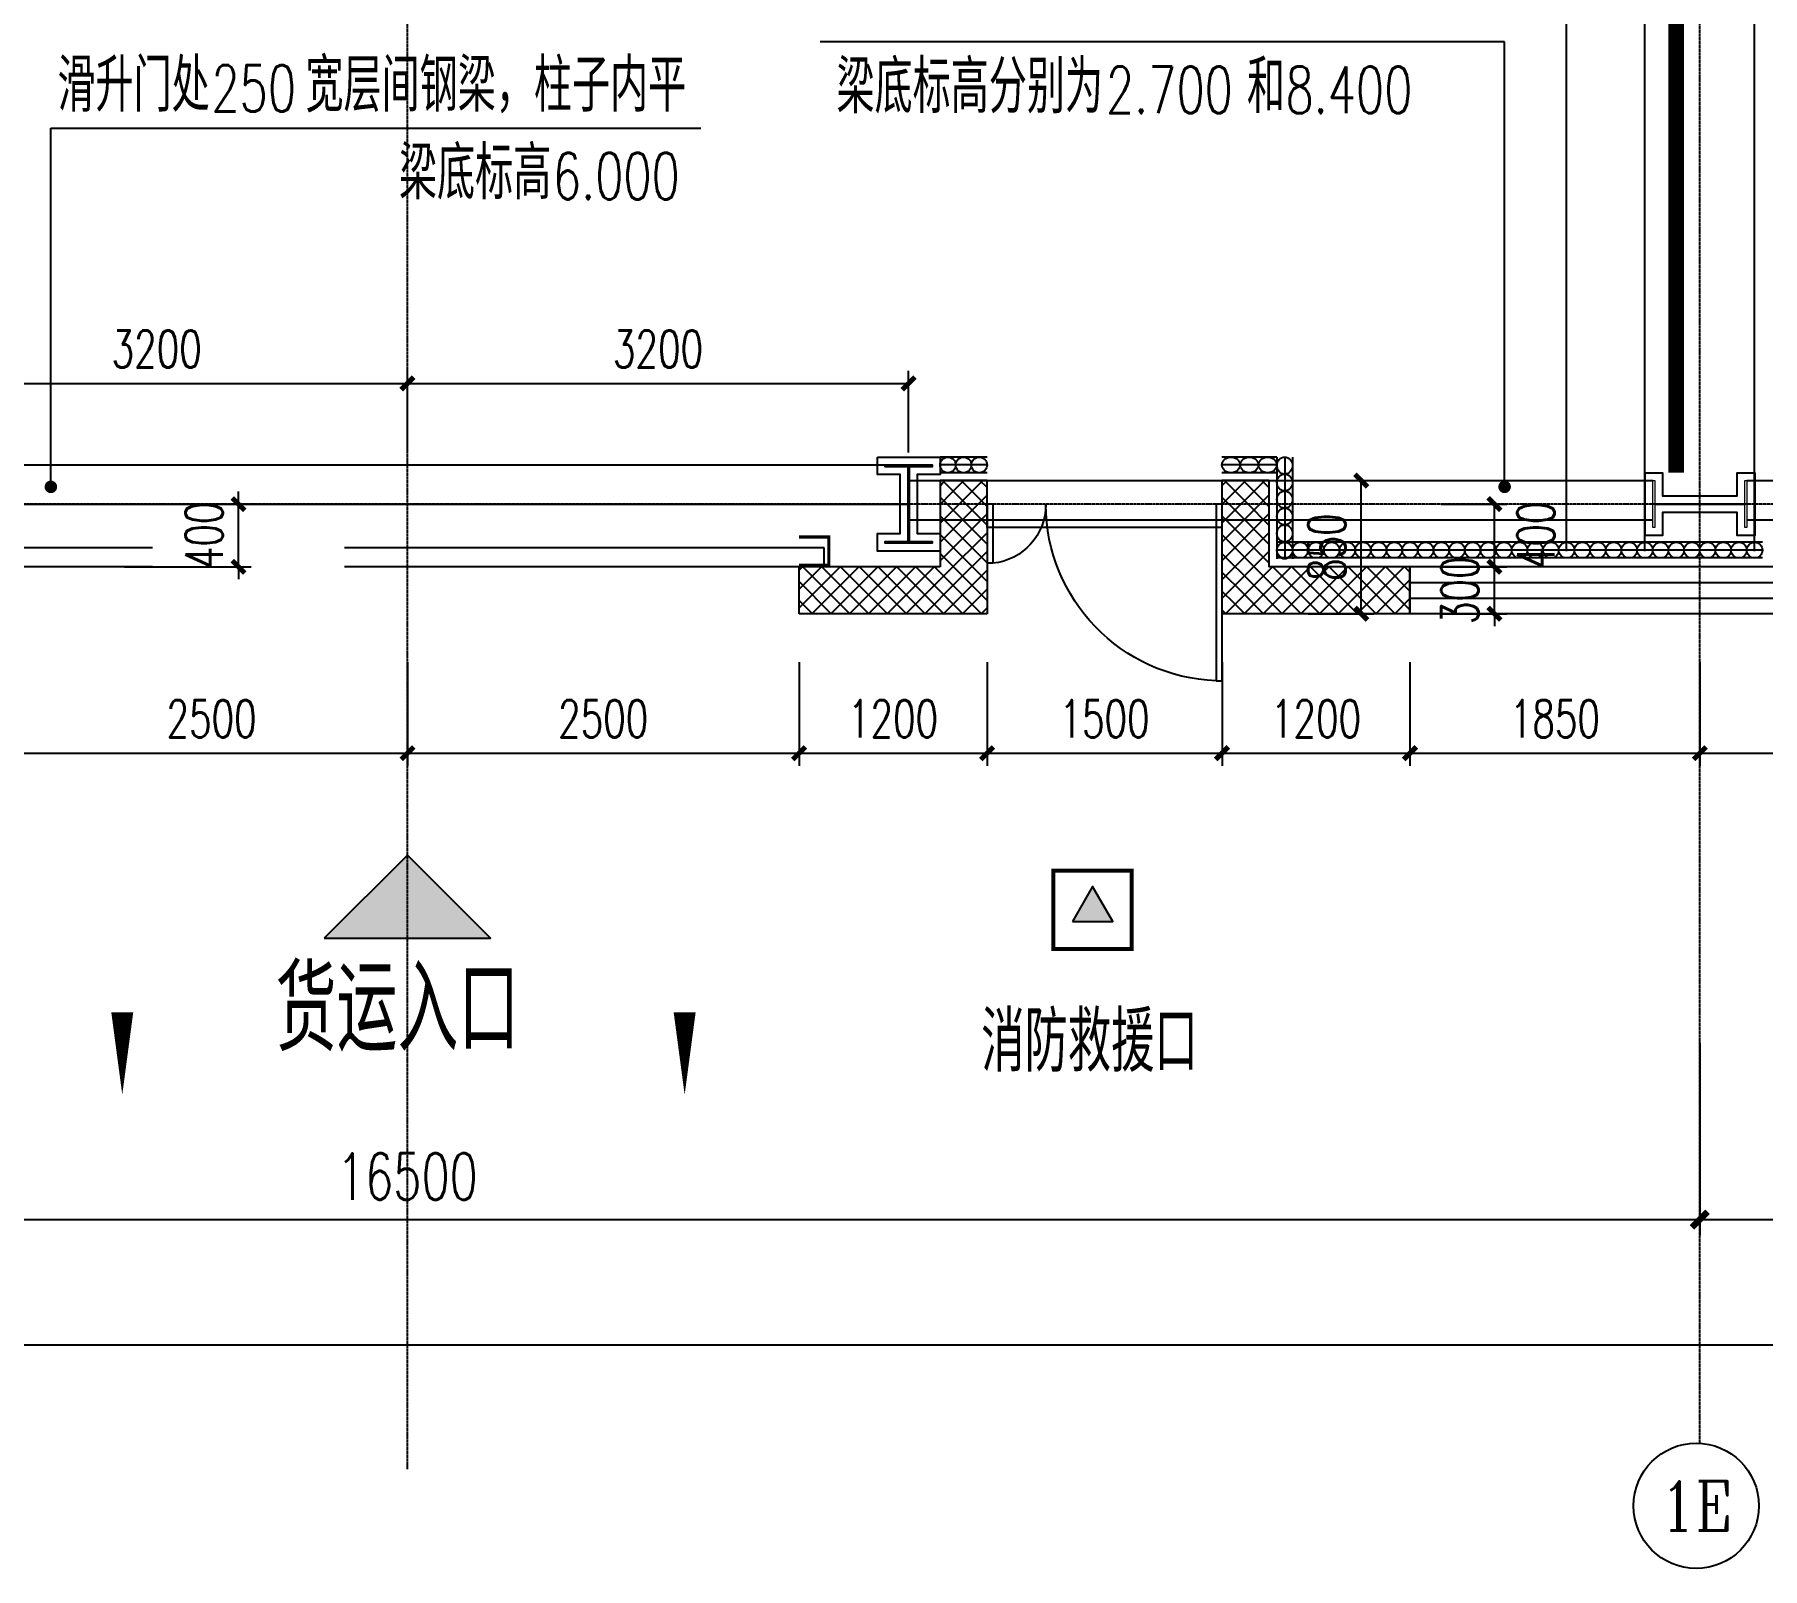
# Model space of a CAD drawing. Extents: x -954573 to 446329, y 489853 to 1226784.
# Drawn here: x -204584 to -193554, y 735026 to 744817 of the extents above; entities that cross this region are included whole.
import ezdxf
from ezdxf.enums import TextEntityAlignment as Align

# ---------------------------------------------------------------- set-up
doc = ezdxf.new("R2010")
doc.units = 0
doc.header["$LTSCALE"] = 10
doc.header["$MEASUREMENT"] = 0
for name, pattern in [('10平面$0$10平面$0$DASH', [0.35, 0.25, -0.1]), ('10平面$0$CENTER', [2, 1.25, -0.25, 0.25, -0.25]), ('10平面$0$DOTE', [2.42, 2, -0.2, 0.02, -0.2]), ('10平面$1$DASH', [0.35, 0.25, -0.1])]:
    doc.linetypes.add(name, pattern=pattern)
doc.layers.get('Defpoints').update_dxf_attribs({"color": 210})
for name, color, linetype in [('10平面$0$10平面$0$WINDOW', 8, 'Continuous'), ('10平面$0$A-AXIS-D', 8, 'Continuous'), ('10平面$0$A-AXIS-DOTE', 8, '10平面$0$DOTE'), ('10平面$0$A-AXIS-DP', 8, 'Continuous'), ('10平面$0$A-AXIS-SYMB', 8, 'Continuous'), ('10平面$0$A-HATCH-2', 8, 'Continuous'), ('10平面$0$A-HRAIL', 8, 'Continuous'), ('10平面$0$A-SFCE', 8, 'Continuous'), ('10平面$0$A-TEXT', 8, 'Continuous'), ('10平面$0$A-WINDOW', 8, 'Continuous'), ('10平面$0$AS-WALL', 8, 'Continuous'), ('10平面$0$DIM_SYMB', 8, 'Continuous'), ('10平面$0$FH-line', 8, 'Continuous'), ('10平面$0$FH-tri', 8, 'Continuous'), ('10平面$0$PUB_HATCH', 8, 'Continuous'), ('10平面$0$PUB_TEXT', 8, 'Continuous'), ('10平面$0$RP-N2-01$0$$0$A-WIND-J', 8, 'Continuous'), ('10平面$0$RP-N2-01$0$A-WIND-J', 8, 'Continuous'), ('10平面$0$建-窗', 8, 'Continuous'), ('10平面$0$建-门窗编号', 8, 'Continuous'), ('A-LIN-V', 9, 'Continuous')]:
    doc.layers.add(name, color=color, linetype=linetype)
doc.layers.add('10平面$0$S-col', color=2, linetype='Continuous', lineweight=0)
doc.layers.add('10平面$0$柱间支撑', color=6, linetype='10平面$0$CENTER', lineweight=0)
doc.styles.add('10平面$0$_TCH_AXIS', font='COMPLEX', dxfattribs={"bigfont": 'GBCBIG'})
doc.styles.add('10平面$0$_TCH_DIM', font='SIMPLEX', dxfattribs={"bigfont": 'GBCBIG'})
doc.styles.add('10平面$0$_TCH_DIM_T3', font='SIMPLEX', dxfattribs={"width": 0.705882, "bigfont": 'GBCBIG'})
doc.styles.add('10平面$0$A-STANDARD', font='SIMPLEX', dxfattribs={"bigfont": 'GBCBIG'})
doc.styles.add('10平面$0$A-WIN-LABEL', font='SIMPLEX', dxfattribs={"bigfont": 'GBCBIG'})
doc.dimstyles.new('10平面$0$_TCH_ARCH&&100', dxfattribs={"dimtxt": 297.5, "dimasz": 100, "dimexe": 100, "dimexo": 100, "dimgap": 126.25, "dimtad": 1, "dimdec": 0, "dimzin": 0, "dimdsep": 46, "dimtxsty": '10平面$0$_TCH_DIM_T3', "dimblk": '10平面$0$_ArchTick', "dimcen": 0.09, "dimclrt": 7, "dimazin": 2, "dimtfac": 1, "dimtdec": 0, "dimtix": 1, "dimtmove": 2, "dimatfit": 3, "dimfxl": 0, "dimtolj": 1, "dimtzin": 0, "dimarcsym": 0})
doc.dimstyles.new('10平面$0$_TCH_ARCH&&80', dxfattribs={"dimtxt": 238, "dimasz": 80, "dimexe": 80, "dimexo": 80, "dimgap": 101, "dimtad": 1, "dimdec": 0, "dimzin": 0, "dimdsep": 46, "dimtxsty": '10平面$0$_TCH_DIM_T3', "dimblk": '10平面$0$_ArchTick', "dimcen": 0.09, "dimclrt": 7, "dimazin": 2, "dimtfac": 1, "dimtdec": 0, "dimtix": 1, "dimtmove": 2, "dimatfit": 3, "dimfxl": 0, "dimtolj": 1, "dimtzin": 0, "dimarcsym": 0})
pattern_1 = [(45, (60, 0), (-60.0001, 60.0001), []), (135, (60, 0), (-60.0001, -60.0001), [])]

# ---------------------------------------------------------------- blocks, each defined once
blk = doc.blocks.new('10平面$0$_ArchTick')
at = {"color": 0, "linetype": 'ByBlock', "const_width": 0.4}
blk.add_lwpolyline([(-0.5, -0.5), (0.5, 0.5)], dxfattribs=at)
blk = doc.blocks.new('*D3053')
at = {"layer": '10平面$0$A-AXIS-D', "color": 0, "lineweight": -2}
for p, q in [((10282, -66440), (10282, -67667)), ((26782, -66440), (26782, -67667)), ((10282, -67567), (26782, -67567))]:
    blk.add_line(p, q, dxfattribs=at)
at = {"layer": 'Defpoints', "color": 0}
for p in [(10282, -66340), (26782, -66340), (26782, -67567)]:
    blk.add_point(p, dxfattribs=at)
at = {"layer": '10平面$0$A-AXIS-D', "color": 0, "lineweight": -2, "xscale": 100, "yscale": 100, "zscale": 100, "rotation": 180}
blk.add_blockref('10平面$0$_ArchTick', (10282, -67567), dxfattribs=at)
at = {"layer": '10平面$0$A-AXIS-D', "color": 0, "lineweight": -2, "xscale": 100, "yscale": 100, "zscale": 100}
blk.add_blockref('10平面$0$_ArchTick', (26782, -67567), dxfattribs=at)
at = {"layer": '10平面$0$A-AXIS-D', "color": 7, "insert": (18532, -67292), "char_height": 297.5, "attachment_point": 5, "style": '10平面$0$_TCH_DIM_T3'}
blk.add_mtext('\\A1;16500', dxfattribs=at)
blk = doc.blocks.new('*D3054')
at = {"layer": '10平面$0$A-AXIS-D', "color": 0, "lineweight": -2}
for p, q in [((26782, -66440), (26782, -67667)), ((43282, -66440), (43282, -67667)), ((26782, -67567), (43282, -67567))]:
    blk.add_line(p, q, dxfattribs=at)
at = {"layer": 'Defpoints', "color": 0}
for p in [(26782, -66340), (43282, -66340), (43282, -67567)]:
    blk.add_point(p, dxfattribs=at)
at = {"layer": '10平面$0$A-AXIS-D', "color": 0, "lineweight": -2, "xscale": 100, "yscale": 100, "zscale": 100, "rotation": 180}
blk.add_blockref('10平面$0$_ArchTick', (26782, -67567), dxfattribs=at)
at = {"layer": '10平面$0$A-AXIS-D', "color": 0, "lineweight": -2, "xscale": 100, "yscale": 100, "zscale": 100}
blk.add_blockref('10平面$0$_ArchTick', (43282, -67567), dxfattribs=at)
at = {"layer": '10平面$0$A-AXIS-D', "color": 7, "insert": (35032, -67292), "char_height": 297.5, "attachment_point": 5, "style": '10平面$0$_TCH_DIM_T3'}
blk.add_mtext('\\A1;16500', dxfattribs=at)
blk = doc.blocks.new('*D3061')
at = {"layer": '10平面$0$A-AXIS-D', "color": 0, "lineweight": -2}
for p, q in [((-33818, -66540), (-33818, -68467)), ((92682, -66540), (92682, -68467)), ((-33818, -68367), (92682, -68367))]:
    blk.add_line(p, q, dxfattribs=at)
at = {"layer": 'Defpoints', "color": 0}
for p in [(-33818, -66440), (92682, -66440), (92682, -68367)]:
    blk.add_point(p, dxfattribs=at)
at = {"layer": '10平面$0$A-AXIS-D', "color": 0, "lineweight": -2, "xscale": 100, "yscale": 100, "zscale": 100, "rotation": 180}
blk.add_blockref('10平面$0$_ArchTick', (-33818, -68367), dxfattribs=at)
at = {"layer": '10平面$0$A-AXIS-D', "color": 0, "lineweight": -2, "xscale": 100, "yscale": 100, "zscale": 100}
blk.add_blockref('10平面$0$_ArchTick', (92682, -68367), dxfattribs=at)
at = {"layer": '10平面$0$A-AXIS-D', "color": 7, "insert": (29432, -68092), "char_height": 297.5, "attachment_point": 5, "style": '10平面$0$_TCH_DIM_T3'}
blk.add_mtext('\\A1;126500', dxfattribs=at)
blk = doc.blocks.new('*D3184')
at = {"layer": '10平面$0$A-AXIS-DP', "color": 0, "lineweight": -2}
for p, q in [((18532, -62670), (18532, -62150)), ((21732, -62670), (21732, -62150)), ((18532, -62230), (21732, -62230))]:
    blk.add_line(p, q, dxfattribs=at)
at = {"layer": 'Defpoints', "color": 0}
for p in [(21732, -62230), (18532, -62750), (21732, -62750)]:
    blk.add_point(p, dxfattribs=at)
at = {"layer": '10平面$0$A-AXIS-DP', "color": 0, "lineweight": -2, "xscale": 80, "yscale": 80, "zscale": 80, "rotation": 180}
blk.add_blockref('10平面$0$_ArchTick', (18532, -62230), dxfattribs=at)
at = {"layer": '10平面$0$A-AXIS-DP', "color": 0, "lineweight": -2, "xscale": 80, "yscale": 80, "zscale": 80}
blk.add_blockref('10平面$0$_ArchTick', (21732, -62230), dxfattribs=at)
at = {"layer": '10平面$0$A-AXIS-DP', "color": 7, "insert": (20132, -62010), "char_height": 238, "attachment_point": 5, "style": '10平面$0$_TCH_DIM_T3'}
blk.add_mtext('\\A1;3200', dxfattribs=at)
blk = doc.blocks.new('*D3185')
at = {"layer": '10平面$0$A-AXIS-DP', "color": 0, "lineweight": -2}
for p, q in [((15332, -62670), (15332, -62150)), ((18532, -62670), (18532, -62150)), ((15332, -62230), (18532, -62230))]:
    blk.add_line(p, q, dxfattribs=at)
at = {"layer": 'Defpoints', "color": 0}
for p in [(18532, -62230), (15332, -62750), (18532, -62750)]:
    blk.add_point(p, dxfattribs=at)
at = {"layer": '10平面$0$A-AXIS-DP', "color": 0, "lineweight": -2, "xscale": 80, "yscale": 80, "zscale": 80, "rotation": 180}
blk.add_blockref('10平面$0$_ArchTick', (15332, -62230), dxfattribs=at)
at = {"layer": '10平面$0$A-AXIS-DP', "color": 0, "lineweight": -2, "xscale": 80, "yscale": 80, "zscale": 80}
blk.add_blockref('10平面$0$_ArchTick', (18532, -62230), dxfattribs=at)
at = {"layer": '10平面$0$A-AXIS-DP', "color": 7, "insert": (16932, -62010), "char_height": 238, "attachment_point": 5, "style": '10平面$0$_TCH_DIM_T3'}
blk.add_mtext('\\A1;3200', dxfattribs=at)
blk = doc.blocks.new('10平面$0$JYC-1')
at = {"layer": '10平面$0$FH-tri'}
h = blk.add_hatch(color=2, dxfattribs=at)
h.dxf.hatch_style = 1
h.paths.add_polyline_path([(-287147, 166042), (-285897, 167292), (-287147, 167292)])
at = {"layer": '10平面$0$FH-tri', "color": 2}
blk.add_lwpolyline([(-287147, 166042), (-285897, 167292), (-285897, 167292), (-287147, 167292)], close=True, dxfattribs=at)
at = {"layer": '10平面$0$A-TEXT', "style": '10平面$0$A-STANDARD'}
blk.add_text('货运入口', height=900.2, rotation=45, dxfattribs=at).set_placement((-286662, 164825))
blk = doc.blocks.new('10平面$0$10平面$0$$DorLib2D$00000126')
at = {"color": 0, "linetype": 'Continuous'}
for p, q in [((-0.532, 0.5), (-0.532, 0.9)), ((0.532, 0.9), (0.532, 0.5))]:
    blk.add_line(p, q, dxfattribs=at)
at = {"color": 0, "linetype": '10平面$0$10平面$0$DASH'}
for p, q in [((-0.532, 0.9), (0.532, 0.9)), ((-0.532, 0.5), (0.532, 0.5))]:
    blk.add_line(p, q, dxfattribs=at)
blk = doc.blocks.new('10平面$0$DOOR2DLIB$SYSLIB$00000123')
at = {"color": 0}
for p, q in [((0.475, -0.0014), (0.475, 0.7521)), ((0.475, 0.7521), (0.5, 0.7521)), ((0.5, -0.0014), (0.5, 0.7521)), ((-0.5, 0), (-0.5, 0.252)), ((-0.475, 0.252), (-0.5, 0.252)), ((-0.475, 0), (-0.475, 0.252)), ((-0.475, 0), (-0.5, 0)), ((0.475, -0.0014), (0.5, -0.0014))]:
    blk.add_line(p, q, dxfattribs=at)
for centre, radius, start, end in [((0.5046, -0.0019), 0.7546, 92.24927, 179.72377), ((-0.5008, 0.0026), 0.2508, 359.78987, 84.09744)]:
    blk.add_arc(centre, radius, start, end, dxfattribs=at)
blk = doc.blocks.new('10平面$0$G$C325EBD4F')
at = {"layer": '10平面$0$PUB_HATCH'}
h = blk.add_hatch(dxfattribs=at)
h.set_pattern_fill('多孔材料', color=256, scale=30, style=0)
h.set_pattern_definition(pattern_1)
h.paths.add_polyline_path([(3700, -50), (3700, 250), (3400, 250)])
h = blk.add_hatch(dxfattribs=at)
h.set_pattern_fill('多孔材料', color=256, scale=30, style=0)
h.set_pattern_definition(pattern_1)
h.paths.add_polyline_path([(3700, -50), (3400, 250), (3400, -300), (3700, -600)])
h = blk.add_hatch(dxfattribs=at)
h.set_pattern_fill('多孔材料', color=256, scale=30, style=0)
h.set_pattern_definition(pattern_1)
h.paths.add_polyline_path([(5500, 250), (5200, 250), (5200, -50)])
h = blk.add_hatch(dxfattribs=at)
h.set_pattern_fill('多孔材料', color=256, scale=30, style=0)
h.set_pattern_definition(pattern_1)
h.paths.add_polyline_path([(5500, 250), (5200, -50), (5200, -600), (5500, -300)])
h = blk.add_hatch(dxfattribs=at)
h.set_pattern_fill('多孔材料', color=256, scale=30, style=0)
h.set_pattern_definition(pattern_1)
h.paths.add_polyline_path([(3700, -600), (3400, -300), (2500, -300), (2500, -600)])
h = blk.add_hatch(dxfattribs=at)
h.set_pattern_fill('多孔材料', color=256, scale=30, style=0)
h.set_pattern_definition(pattern_1)
h.paths.add_polyline_path([(6400, -300), (5500, -300), (5200, -600), (6400, -600)])
at = {"layer": '10平面$0$10平面$0$WINDOW'}
blk.add_line((5200, -50), (3700, -50), dxfattribs=at)
at = {"layer": '10平面$0$AS-WALL'}
for p, q in [((3700, 250), (3400, 250)), ((3400, 250), (3400, -300)), ((3700, -50), (3700, 250)), ((5500, 250), (5200, 250)), ((5200, 250), (5200, -50)), ((5500, 250), (5500, -300)), ((3700, -50), (3700, -600)), ((5200, -50), (5200, -600)), ((3400, -300), (2500, -300)), ((2500, -600), (2500, -300)), ((6400, -300), (5500, -300)), ((6400, -600), (6400, -300)), ((3700, -600), (2500, -600)), ((6400, -600), (5200, -600))]:
    blk.add_line(p, q, dxfattribs=at)
at = {"layer": '10平面$0$10平面$0$WINDOW', "zscale": 300}
for name, p, xscale, yscale, rotation in [('10平面$0$DOOR2DLIB$SYSLIB$00000123', (4450, 100), -1500, 1500, 180.0000000000445), ('10平面$0$10平面$0$$DorLib2D$00000126', (0, -450), 5000, -300, 180.0000000000008)]:
    blk.add_blockref(name, p, dxfattribs=dict(at, xscale=xscale, yscale=yscale, rotation=rotation))
blk = doc.blocks.new('10平面$0$_FZH')
at = {"layer": '10平面$0$A-HATCH-2'}
blk.add_lwpolyline([(-0.437, -0.25), (-0.437, 0.25), (-0.297, 0.25), (-0.297, 0.067), (0.298, 0.067), (0.298, 0.25), (0.438, 0.25), (0.438, -0.25), (0.298, -0.25), (0.298, -0.068), (-0.297, -0.068), (-0.297, -0.25)], close=True, dxfattribs=at)
at = {"layer": '10平面$0$S-col'}
blk.add_lwpolyline([(-0.375, -0.188), (-0.375, 0.187), (-0.36, 0.187), (-0.36, 0.005), (0.36, 0.005), (0.36, 0.187), (0.375, 0.187), (0.375, -0.188), (0.36, -0.188), (0.36, -0.005), (-0.36, -0.005), (-0.36, -0.188)], close=True, dxfattribs=at)
blk = doc.blocks.new('10平面$0$342343243')
at = {"layer": '10平面$0$A-AXIS-DP', "color": 5}
blk.add_lwpolyline([(-155704, 832070), (-155404, 832070), (-155404, 832058), (-155550, 832058), (-155550, 831582), (-155404, 831582), (-155404, 831570), (-155704, 831570), (-155704, 831582), (-155558, 831582), (-155558, 832058), (-155704, 832058), (-155704, 832070)], close=True, dxfattribs=at)
at = {"layer": '10平面$0$A-HATCH-2'}
blk.add_lwpolyline([(-155754, 832120), (-155354, 832120), (-155354, 832008), (-155500, 832008), (-155500, 831632), (-155354, 831632), (-155354, 831520), (-155754, 831520), (-155754, 831632), (-155608, 831632), (-155608, 832008), (-155754, 832008)], close=True, dxfattribs=at)
blk = doc.blocks.new('10平面$0$w4234324')
at = {"xscale": 800.0000000000005, "yscale": 800.0000000000005, "zscale": 800.0000000000005}
blk.add_blockref('10平面$0$_FZH', (-193954, 741820), dxfattribs=at)
blk.add_blockref('10平面$0$_FZH', (-193954, 741820), dxfattribs=at)
at = {"layer": '10平面$0$A-AXIS-DP'}
blk.add_blockref('10平面$0$342343243', (-43450, -90000), dxfattribs=at)
blk = doc.blocks.new('*D3369')
at = {"layer": '10平面$0$A-AXIS-DP', "color": 0, "lineweight": -2}
for p, q in [((-203282, 741820), (-203282, 741900)), ((-204010, 741820), (-203202, 741820)), ((-203282, 741420), (-203282, 741820)), ((-204010, 741420), (-203202, 741420)), ((-203282, 741420), (-203282, 741340))]:
    blk.add_line(p, q, dxfattribs=at)
at = {"layer": 'Defpoints', "color": 0}
for p in [(-204090, 741820), (-203282, 741820), (-204090, 741420)]:
    blk.add_point(p, dxfattribs=at)
at = {"layer": '10平面$0$A-AXIS-DP', "color": 0, "lineweight": -2, "xscale": 80, "yscale": 80, "zscale": 80}
for p, rotation in [((-203282, 741820), 270), ((-203282, 741420), 90)]:
    blk.add_blockref('10平面$0$_ArchTick', p, dxfattribs=dict(at, rotation=rotation))
at = {"layer": '10平面$0$A-AXIS-DP', "color": 7, "insert": (-203502, 741620), "char_height": 238, "attachment_point": 5, "rotation": 90, "style": '10平面$0$_TCH_DIM_T3'}
blk.add_mtext('\\A1;400', dxfattribs=at)
blk = doc.blocks.new('10平面$0$RP-N2-01$0$$0$xfjy')
at = {"layer": '10平面$0$RP-N2-01$0$$0$A-WIND-J'}
h = blk.add_hatch(color=256, dxfattribs=at)
h.dxf.hatch_style = 1
h.paths.add_polyline_path([(1141876, -26214), (1142135, -26214), (1142005, -25989)])
at = {"layer": '10平面$0$RP-N2-01$0$$0$A-WIND-J', "const_width": 25}
blk.add_lwpolyline([(1141755, -25889), (1141755, -26389), (1142255, -26389), (1142255, -25889)], close=True, dxfattribs=at)
at = {"layer": '10平面$0$RP-N2-01$0$$0$A-WIND-J'}
for points in [[(1141755, -26389), (1142255, -26389), (1142255, -25889), (1141755, -25889)], [(1141876, -26214), (1142135, -26214), (1142005, -25989)]]:
    blk.add_lwpolyline(points, close=True, dxfattribs=at)
blk = doc.blocks.new('10平面$0$RP-N2-01$0$xfjy')
at = {"layer": '10平面$0$RP-N2-01$0$$0$A-WIND-J'}
blk.add_blockref('10平面$0$RP-N2-01$0$$0$xfjy', (0, 0), dxfattribs=at)
blk = doc.blocks.new('10平面$0$1232')
at = {"layer": '10平面$0$RP-N2-01$0$A-WIND-J'}
blk.add_blockref('10平面$0$RP-N2-01$0$xfjy', (-1339835, 765369, 0), dxfattribs=at)
at = {"layer": '10平面$0$A-TEXT', "style": '10平面$0$_TCH_DIM'}
blk.add_text('消防救援口', height=384.1, dxfattribs=at).set_placement((-198541, 738197, 0))
blk = doc.blocks.new('10平面$0$23124232432')
at = {"layer": '10平面$0$柱间支撑', "const_width": 100}
blk.add_lwpolyline([(-194104, 750620), (-194104, 742020)], dxfattribs=at)
blk = doc.blocks.new('10平面$0$3333')
at = {"layer": '10平面$0$A-SFCE', "const_width": 20}
blk.add_lwpolyline([(-227064, 766320), (-227064, 766510), (-227244, 766510), (-227244, 766320)], dxfattribs=at)
blk = doc.blocks.new('10平面$0$99平面图例外参$0$$LinePat$圆环')
for points in [[(0, 150), (300, 150)], [(0, 0), (300, 0)], [(0, -150), (300, -150)]]:
    blk.add_lwpolyline(points)
at = {"color": 0}
blk.add_circle((150, 0), 150, dxfattribs=at)
blk = doc.blocks.new('10平面$0$34242343243')
at = {"layer": '10平面$0$A-HRAIL'}
for p, xscale, yscale, zscale, rotation in [((-198704, 742070), 0.333333312028715, 0.3333333333333333, 0.3333333333333333, 180), ((-198604, 742070), 0.333333312028715, 0.3333333333333333, 0.3333333333333333, 180), ((-198504, 742070), 0.333333312028715, 0.3333333333333333, 0.3333333333333333, 180), ((-196888, 742070), 0.3888888888074629, 0.3333333333333333, 0.3333333333333333, 180), ((-196771, 742070), 0.3888888888074629, 0.3333333333333333, 0.3333333333333333, 180), ((-196654, 742070), 0.3888888888074629, 0.3333333333333333, 0.3333333333333333, 180), ((-196604, 742120), 0.3611111227129974, 0.3333333333333333, 0.3333333333333333, 270), ((-196604, 742012), 0.3611111227129974, 0.3333333333333333, 0.3333333333333333, 270), ((-196604, 741903), 0.3611111227129974, 0.3333333333333333, 0.3333333333333333, 270), ((-196604, 741795), 0.3611111227129974, 0.3333333333333333, 0.3333333333333333, 270), ((-196604, 741687), 0.3611111227129974, 0.3333333333333333, 0.3333333333333333, 270), ((-196604, 741578), 0.3611111227129974, 0.3333333333333333, 0.3333333333333333, 270), ((-196554, 741526), 0.3333333334243453, 0.3333333334243453, 0.3333333334243453, 180), ((-196454, 741526), 0.3333333334243453, 0.3333333334243453, 0.3333333334243453, 180), ((-196354, 741526), 0.3333333334243453, 0.3333333334243453, 0.3333333334243453, 180), ((-196254, 741526), 0.3333333334243453, 0.3333333334243453, 0.3333333334243453, 180), ((-196154, 741526), 0.3333333334243453, 0.3333333334243453, 0.3333333334243453, 180), ((-196054, 741526), 0.3333333334243453, 0.3333333334243453, 0.3333333334243453, 180), ((-195954, 741526), 0.3333333334243453, 0.3333333334243453, 0.3333333334243453, 180), ((-195854, 741526), 0.3333333334243453, 0.3333333334243453, 0.3333333334243453, 180), ((-195754, 741526), 0.3333333334243453, 0.3333333334243453, 0.3333333334243453, 180), ((-195654, 741526), 0.3333333334243453, 0.3333333334243453, 0.3333333334243453, 180), ((-195554, 741526), 0.3333333334243453, 0.3333333334243453, 0.3333333334243453, 180), ((-195454, 741526), 0.3333333334243453, 0.3333333334243453, 0.3333333334243453, 180), ((-195354, 741526), 0.3333333334243453, 0.3333333334243453, 0.3333333334243453, 180), ((-195254, 741526), 0.3333333334243453, 0.3333333334243453, 0.3333333334243453, 180), ((-195154, 741526), 0.3333333334243453, 0.3333333334243453, 0.3333333334243453, 180), ((-195054, 741526), 0.3333333334243453, 0.3333333334243453, 0.3333333334243453, 180), ((-194954, 741526), 0.3333333334243453, 0.3333333334243453, 0.3333333334243453, 180), ((-194854, 741526), 0.3333333334243453, 0.3333333334243453, 0.3333333334243453, 180), ((-194754, 741526), 0.3333333334243453, 0.3333333334243453, 0.3333333334243453, 180), ((-194654, 741526), 0.3333333334243453, 0.3333333334243453, 0.3333333334243453, 180), ((-194554, 741526), 0.3333333334243453, 0.3333333334243453, 0.3333333334243453, 180), ((-194454, 741526), 0.3333333334243453, 0.3333333334243453, 0.3333333334243453, 180), ((-194354, 741526), 0.3333333334243453, 0.3333333334243453, 0.3333333334243453, 180), ((-194254, 741526), 0.3333333334243453, 0.3333333334243453, 0.3333333334243453, 180), ((-194154, 741526), 0.3333333334243453, 0.3333333334243453, 0.3333333334243453, 180), ((-194054, 741526), 0.3333333334243453, 0.3333333334243453, 0.3333333334243453, 180), ((-193954, 741526), 0.3333333334243453, 0.3333333334243453, 0.3333333334243453, 180), ((-193854, 741526), 0.3333333334243453, 0.3333333334243453, 0.3333333334243453, 180), ((-193754, 741526), 0.3333333334243453, 0.3333333334243453, 0.3333333334243453, 180), ((-193654, 741526), 0.3333333334243453, 0.3333333334243453, 0.3333333334243453, 180), ((-193554, 741526), 0.3333333334243453, 0.3333333334243453, 0.3333333334243453, 180)]:
    blk.add_blockref('10平面$0$99平面图例外参$0$$LinePat$圆环', p, dxfattribs=dict(at, xscale=xscale, yscale=yscale, zscale=zscale, rotation=rotation))
at = {"layer": '10平面$0$A-SFCE', "rotation": 270}
blk.add_blockref('10平面$0$3333', (-966024, 514366), dxfattribs=at)
blk = doc.blocks.new('*D3844')
at = {"layer": '10平面$0$A-AXIS-DP', "color": 0, "lineweight": -2}
for p, q in [((-195265, 741420), (-195265, 741500)), ((-195604, 741420), (-195185, 741420)), ((-195265, 741120), (-195265, 741420)), ((-195604, 741120), (-195185, 741120)), ((-195265, 741120), (-195265, 741040))]:
    blk.add_line(p, q, dxfattribs=at)
at = {"layer": 'Defpoints', "color": 0}
for p in [(-195684, 741420), (-195265, 741420), (-195684, 741120)]:
    blk.add_point(p, dxfattribs=at)
at = {"layer": '10平面$0$A-AXIS-DP', "color": 0, "lineweight": -2, "xscale": 80, "yscale": 80, "zscale": 80}
for p, rotation in [((-195265, 741420), 270), ((-195265, 741120), 90)]:
    blk.add_blockref('10平面$0$_ArchTick', p, dxfattribs=dict(at, rotation=rotation))
at = {"layer": '10平面$0$A-AXIS-DP', "color": 7, "insert": (-195485, 741270), "char_height": 238, "attachment_point": 5, "rotation": 90, "style": '10平面$0$_TCH_DIM_T3'}
blk.add_mtext('\\A1;300', dxfattribs=at)
blk = doc.blocks.new('*D3845')
at = {"layer": '10平面$0$A-AXIS-DP', "color": 0, "lineweight": -2}
for p, q in [((-195604, 741820), (-195185, 741820)), ((-195265, 741420), (-195265, 741820)), ((-195604, 741420), (-195185, 741420))]:
    blk.add_line(p, q, dxfattribs=at)
at = {"layer": 'Defpoints', "color": 0}
for p in [(-195684, 741820), (-195265, 741820), (-195684, 741420)]:
    blk.add_point(p, dxfattribs=at)
at = {"layer": '10平面$0$A-AXIS-DP', "color": 0, "lineweight": -2, "xscale": 80, "yscale": 80, "zscale": 80}
for p, rotation in [((-195265, 741820), 90), ((-195265, 741420), 270)]:
    blk.add_blockref('10平面$0$_ArchTick', p, dxfattribs=dict(at, rotation=rotation))
at = {"layer": '10平面$0$A-AXIS-DP', "color": 7, "insert": (-195000, 741620), "char_height": 238, "attachment_point": 5, "rotation": 90, "style": '10平面$0$_TCH_DIM_T3'}
blk.add_mtext('\\A1;400', dxfattribs=at)
blk = doc.blocks.new('*D3869')
at = {"layer": '10平面$0$A-AXIS-DP', "color": 0, "lineweight": -2}
for p, q in [((-196454, 741970), (-196035, 741970)), ((-196115, 741120), (-196115, 741970)), ((-196454, 741120), (-196035, 741120))]:
    blk.add_line(p, q, dxfattribs=at)
at = {"layer": 'Defpoints', "color": 0}
for p in [(-196534, 741970), (-196115, 741970), (-196534, 741120)]:
    blk.add_point(p, dxfattribs=at)
at = {"layer": '10平面$0$A-AXIS-DP', "color": 0, "lineweight": -2, "xscale": 80, "yscale": 80, "zscale": 80}
for p, rotation in [((-196115, 741970), 90), ((-196115, 741120), 270)]:
    blk.add_blockref('10平面$0$_ArchTick', p, dxfattribs=dict(at, rotation=rotation))
at = {"layer": '10平面$0$A-AXIS-DP', "color": 7, "insert": (-196335, 741545), "char_height": 238, "attachment_point": 5, "rotation": 90, "style": '10平面$0$_TCH_DIM_T3'}
blk.add_mtext('\\A1;850', dxfattribs=at)
blk = doc.blocks.new('*D4236')
at = {"layer": '10平面$0$A-AXIS-DP', "color": 0, "lineweight": -2}
for p, q in [((-204704, 740810), (-204704, 740150)), ((-202204, 740810), (-202204, 740150)), ((-204704, 740230), (-202204, 740230))]:
    blk.add_line(p, q, dxfattribs=at)
at = {"layer": 'Defpoints', "color": 0}
for p in [(-204704, 740890), (-202204, 740890), (-202204, 740230)]:
    blk.add_point(p, dxfattribs=at)
at = {"layer": '10平面$0$A-AXIS-DP', "color": 0, "lineweight": -2, "xscale": 80, "yscale": 80, "zscale": 80, "rotation": 180}
blk.add_blockref('10平面$0$_ArchTick', (-204704, 740230), dxfattribs=at)
at = {"layer": '10平面$0$A-AXIS-DP', "color": 0, "lineweight": -2, "xscale": 80, "yscale": 80, "zscale": 80}
blk.add_blockref('10平面$0$_ArchTick', (-202204, 740230), dxfattribs=at)
at = {"layer": '10平面$0$A-AXIS-DP', "color": 7, "insert": (-203454, 740450), "char_height": 238, "attachment_point": 5, "style": '10平面$0$_TCH_DIM_T3'}
blk.add_mtext('\\A1;2500', dxfattribs=at)
blk = doc.blocks.new('*D4237')
at = {"layer": '10平面$0$A-AXIS-DP', "color": 0, "lineweight": -2}
for p, q in [((-202204, 740810), (-202204, 740150)), ((-199704, 740810), (-199704, 740150)), ((-202204, 740230), (-199704, 740230))]:
    blk.add_line(p, q, dxfattribs=at)
at = {"layer": 'Defpoints', "color": 0}
for p in [(-202204, 740890), (-199704, 740890), (-199704, 740230)]:
    blk.add_point(p, dxfattribs=at)
at = {"layer": '10平面$0$A-AXIS-DP', "color": 0, "lineweight": -2, "xscale": 80, "yscale": 80, "zscale": 80, "rotation": 180}
blk.add_blockref('10平面$0$_ArchTick', (-202204, 740230), dxfattribs=at)
at = {"layer": '10平面$0$A-AXIS-DP', "color": 0, "lineweight": -2, "xscale": 80, "yscale": 80, "zscale": 80}
blk.add_blockref('10平面$0$_ArchTick', (-199704, 740230), dxfattribs=at)
at = {"layer": '10平面$0$A-AXIS-DP', "color": 7, "insert": (-200954, 740450), "char_height": 238, "attachment_point": 5, "style": '10平面$0$_TCH_DIM_T3'}
blk.add_mtext('\\A1;2500', dxfattribs=at)
blk = doc.blocks.new('*D4238')
at = {"layer": '10平面$0$A-AXIS-DP', "color": 0, "lineweight": -2}
for p, q in [((-199704, 740810), (-199704, 740150)), ((-198504, 740810), (-198504, 740150)), ((-199704, 740230), (-198504, 740230))]:
    blk.add_line(p, q, dxfattribs=at)
at = {"layer": 'Defpoints', "color": 0}
for p in [(-199704, 740890), (-198504, 740890), (-198504, 740230)]:
    blk.add_point(p, dxfattribs=at)
at = {"layer": '10平面$0$A-AXIS-DP', "color": 0, "lineweight": -2, "xscale": 80, "yscale": 80, "zscale": 80, "rotation": 180}
blk.add_blockref('10平面$0$_ArchTick', (-199704, 740230), dxfattribs=at)
at = {"layer": '10平面$0$A-AXIS-DP', "color": 0, "lineweight": -2, "xscale": 80, "yscale": 80, "zscale": 80}
blk.add_blockref('10平面$0$_ArchTick', (-198504, 740230), dxfattribs=at)
at = {"layer": '10平面$0$A-AXIS-DP', "color": 7, "insert": (-199104, 740450), "char_height": 238, "attachment_point": 5, "style": '10平面$0$_TCH_DIM_T3'}
blk.add_mtext('\\A1;1200', dxfattribs=at)
blk = doc.blocks.new('*D4239')
at = {"layer": '10平面$0$A-AXIS-DP', "color": 0, "lineweight": -2}
for p, q in [((-198504, 740810), (-198504, 740150)), ((-197004, 740810), (-197004, 740150)), ((-198504, 740230), (-197004, 740230))]:
    blk.add_line(p, q, dxfattribs=at)
at = {"layer": 'Defpoints', "color": 0}
for p in [(-198504, 740890), (-197004, 740890), (-197004, 740230)]:
    blk.add_point(p, dxfattribs=at)
at = {"layer": '10平面$0$A-AXIS-DP', "color": 0, "lineweight": -2, "xscale": 80, "yscale": 80, "zscale": 80, "rotation": 180}
blk.add_blockref('10平面$0$_ArchTick', (-198504, 740230), dxfattribs=at)
at = {"layer": '10平面$0$A-AXIS-DP', "color": 0, "lineweight": -2, "xscale": 80, "yscale": 80, "zscale": 80}
blk.add_blockref('10平面$0$_ArchTick', (-197004, 740230), dxfattribs=at)
at = {"layer": '10平面$0$A-AXIS-DP', "color": 7, "insert": (-197754, 740450), "char_height": 238, "attachment_point": 5, "style": '10平面$0$_TCH_DIM_T3'}
blk.add_mtext('\\A1;1500', dxfattribs=at)
blk = doc.blocks.new('*D4240')
at = {"layer": '10平面$0$A-AXIS-DP', "color": 0, "lineweight": -2}
for p, q in [((-197004, 740810), (-197004, 740150)), ((-195804, 740810), (-195804, 740150)), ((-197004, 740230), (-195804, 740230))]:
    blk.add_line(p, q, dxfattribs=at)
at = {"layer": 'Defpoints', "color": 0}
for p in [(-197004, 740890), (-195804, 740890), (-195804, 740230)]:
    blk.add_point(p, dxfattribs=at)
at = {"layer": '10平面$0$A-AXIS-DP', "color": 0, "lineweight": -2, "xscale": 80, "yscale": 80, "zscale": 80, "rotation": 180}
blk.add_blockref('10平面$0$_ArchTick', (-197004, 740230), dxfattribs=at)
at = {"layer": '10平面$0$A-AXIS-DP', "color": 0, "lineweight": -2, "xscale": 80, "yscale": 80, "zscale": 80}
blk.add_blockref('10平面$0$_ArchTick', (-195804, 740230), dxfattribs=at)
at = {"layer": '10平面$0$A-AXIS-DP', "color": 7, "insert": (-196404, 740450), "char_height": 238, "attachment_point": 5, "style": '10平面$0$_TCH_DIM_T3'}
blk.add_mtext('\\A1;1200', dxfattribs=at)
blk = doc.blocks.new('*D4241')
at = {"layer": '10平面$0$A-AXIS-DP', "color": 0, "lineweight": -2}
for p, q in [((-195804, 740810), (-195804, 740150)), ((-193954, 740810), (-193954, 740150)), ((-195804, 740230), (-193954, 740230))]:
    blk.add_line(p, q, dxfattribs=at)
at = {"layer": 'Defpoints', "color": 0}
for p in [(-195804, 740890), (-193954, 740890), (-193954, 740230)]:
    blk.add_point(p, dxfattribs=at)
at = {"layer": '10平面$0$A-AXIS-DP', "color": 0, "lineweight": -2, "xscale": 80, "yscale": 80, "zscale": 80, "rotation": 180}
blk.add_blockref('10平面$0$_ArchTick', (-195804, 740230), dxfattribs=at)
at = {"layer": '10平面$0$A-AXIS-DP', "color": 0, "lineweight": -2, "xscale": 80, "yscale": 80, "zscale": 80}
blk.add_blockref('10平面$0$_ArchTick', (-193954, 740230), dxfattribs=at)
at = {"layer": '10平面$0$A-AXIS-DP', "color": 7, "insert": (-194879, 740450), "char_height": 238, "attachment_point": 5, "style": '10平面$0$_TCH_DIM_T3'}
blk.add_mtext('\\A1;1850', dxfattribs=at)
blk = doc.blocks.new('*D4242')
at = {"layer": '10平面$0$A-AXIS-DP', "color": 0, "lineweight": -2}
for p, q in [((-193954, 740810), (-193954, 740150)), ((-189404, 740810), (-189404, 740150)), ((-193954, 740230), (-189404, 740230))]:
    blk.add_line(p, q, dxfattribs=at)
at = {"layer": 'Defpoints', "color": 0}
for p in [(-193954, 740890), (-189404, 740890), (-189404, 740230)]:
    blk.add_point(p, dxfattribs=at)
at = {"layer": '10平面$0$A-AXIS-DP', "color": 0, "lineweight": -2, "xscale": 80, "yscale": 80, "zscale": 80, "rotation": 180}
blk.add_blockref('10平面$0$_ArchTick', (-193954, 740230), dxfattribs=at)
at = {"layer": '10平面$0$A-AXIS-DP', "color": 0, "lineweight": -2, "xscale": 80, "yscale": 80, "zscale": 80}
blk.add_blockref('10平面$0$_ArchTick', (-189404, 740230), dxfattribs=at)
at = {"layer": '10平面$0$A-AXIS-DP', "color": 7, "insert": (-191679, 740450), "char_height": 238, "attachment_point": 5, "style": '10平面$0$_TCH_DIM_T3'}
blk.add_mtext('\\A1;4550', dxfattribs=at)
blk = doc.blocks.new('10平面$0$WINDOW2DLIB$DYNSTYLE$00000005')
at = {"color": 0}
for points in [[(-0.5, 0.5), (-0.5, -0.5)], [(-0.5, 0.5), (0.5, 0.5)], [(0.5, -0.5), (0.5, 0.5)], [(0.5, 0.1667), (-0.5, 0.1667)], [(0.5, -0.1667), (-0.5, -0.1667)], [(-0.5, -0.5), (0.5, -0.5)]]:
    blk.add_lwpolyline(points, dxfattribs=at)
blk = doc.blocks.new('10平面$0$dote')
at = {"layer": '10平面$0$A-AXIS-D'}
blk.add_circle((26759.4, -69393.9), 400, dxfattribs=at)
at = {"layer": '10平面$0$A-AXIS-DOTE'}
for p, q in [((18532.2, -69160), (18532.2, 36662.3)), ((26782.2, -68994.5), (26782.2, 36662.3)), ((76282.2, -63000), (-41310, -63000))]:
    blk.add_line(p, q, dxfattribs=at)
at = {"layer": '10平面$0$PUB_TEXT', "style": '10平面$0$_TCH_AXIS'}
blk.add_text('1E', height=314.07, dxfattribs=at).set_placement((26527.6, -69550.9), (26991.2, -69550.9), align=Align.FIT)
at = {"layer": '10平面$0$A-AXIS-D'}
for base, p1, p2, picture, middle in [((26782.2, -67566.7), (10282.2, -66340), (26782.2, -66340), '*D3053', (18532.2, -67291.7)), ((43282.2, -67566.7), (26782.2, -66340), (43282.2, -66340), '*D3054', (35032.2, -67291.7)), ((92682.2, -68366.7), (-33817.8, -66440), (92682.2, -66440), '*D3061', (29432.2, -68091.7))]:
    dim = blk.add_linear_dim(base=base, p1=p1, p2=p2, angle=0, dimstyle='10平面$0$_TCH_ARCH&&100', override={"dimgap": 0}, dxfattribs=at)
    dim.commit()
    dim.dimension.update_dxf_attribs({"geometry": picture, "text_midpoint": middle, "dimtype": 129})
at = {"layer": '10平面$0$A-AXIS-DP'}
for p1, p2, picture, middle in [((15332.2, -62750), (18532.2, -62750), '*D3185', (16932.2, -62010)), ((18532.2, -62750), (21732.2, -62750), '*D3184', (20132.2, -62010))]:
    dim = blk.add_aligned_dim(p1=p1, p2=p2, distance=520, dimstyle='10平面$0$_TCH_ARCH&&80', dxfattribs=at)
    dim.commit()
    dim.dimension.update_dxf_attribs({"geometry": picture, "text_midpoint": middle})
blk = doc.blocks.new('10平面$0$3243243')
at = {"layer": '10平面$0$A-AXIS-SYMB'}
for p, q in [((-195200, 744770), (-199570, 744770)), ((-195200, 741930), (-195200, 744770)), ((-204480, 741930), (-204480, 744220)), ((-204480, 744220), (-200330, 744220))]:
    blk.add_line(p, q, dxfattribs=at)
at = {"layer": '10平面$0$A-AXIS-SYMB', "const_width": 40}
for points in [[(-204480, 741910, 1), (-204480, 741950, 1)], [(-195200, 741910, 1), (-195200, 741950, 1)]]:
    blk.add_lwpolyline(points, format="xyb", close=True, dxfattribs=at)
at = {"layer": '10平面$0$A-HATCH-2', "linetype": '10平面$1$DASH'}
for p, q in [((-194804.2, 741520), (-194804.2, 832220)), ((-194304.2, 741520), (-194304.2, 832220)), ((-193604.2, 741520), (-193604.2, 832220))]:
    blk.add_line(p, q, dxfattribs=at)
at = {"layer": '10平面$0$A-SFCE', "color": 3, "linetype": '10平面$1$DASH'}
for p, q in [((-205400.2, 742070), (-199008.2, 742070)), ((-205400.2, 741820), (-199008.2, 741820))]:
    blk.add_line(p, q, dxfattribs=at)
at = {"layer": '10平面$0$A-SFCE', "color": 2, "linetype": '10平面$1$DASH'}
for p, q in [((-199008.2, 741970), (-194254.2, 741970)), ((-199008.2, 741720), (-194254.2, 741720))]:
    blk.add_line(p, q, dxfattribs=at)
at = {"layer": '10平面$0$A-SFCE', "linetype": '10平面$1$DASH'}
for p, q in [((-193654.2, 741970), (-188900.2, 741970)), ((-193654.2, 741720), (-188900.2, 741720))]:
    blk.add_line(p, q, dxfattribs=at)
at = {"layer": '10平面$0$PUB_TEXT', "style": '10平面$0$_TCH_DIM'}
for s, height, p in [('滑升门处', 337.59, (-204438.2, 744325)), ('宽层间钢梁，柱子内平', 337.59, (-202855.2, 744325)), ('梁底标高分别为', 337.59, (-199465, 744315)), ('和', 337.6, (-196844.8, 744315)), ('梁底标高', 337.59, (-202258, 743765))]:
    blk.add_text(s, height=height, dxfattribs=at).set_placement(p)
at = {"layer": '10平面$0$PUB_TEXT', "style": '10平面$0$_TCH_DIM', "width": 0.705882}
for s, p in [('250', (-203455.2, 744325)), ('2.700', (-197744.8, 744315)), ('8.400', (-196599, 744315)), ('6.000', (-201275, 743765))]:
    blk.add_text(s, height=297.5, dxfattribs=at).set_placement(p)
at = {"layer": '10平面$0$A-AXIS-DP', "color": 1}
dim = blk.add_aligned_dim(p1=(-204090, 741420), p2=(-204090, 741820), distance=-808, dimstyle='10平面$0$_TCH_ARCH&&80', dxfattribs=at)
dim.commit()
dim.dimension.update_dxf_attribs({"geometry": '*D3369', "text_midpoint": (-203502, 741620)})
blk = doc.blocks.new('10平面')
at = {"layer": '10平面$0$A-AXIS-SYMB'}
for points in [[(-204024.2, 739510, 0, 0, 0), (-204024.2, 738050, 0, 140, 0), (-204024.2, 738575, 0, 0, 0)], [(-200434.2, 739510, 0, 0, 0), (-200434.2, 738050, 0, 140, 0), (-200434.2, 738575, 0, 0, 0)]]:
    blk.add_lwpolyline(points, format="xyseb", dxfattribs=at)
at = {"layer": '10平面$0$AS-WALL'}
blk.add_line((-195804.2, 741420), (-195804.2, 741120), dxfattribs=at)
for name, p in [('10平面$0$1232', (0, 0)), ('10平面$0$G$C325EBD4F', (-202204.2, 741720))]:
    blk.add_blockref(name, p)
at = {"layer": '10平面$0$A-AXIS-DP'}
blk.add_blockref('10平面$0$3243243', (0, 0), dxfattribs=at)
at = {"layer": '10平面$0$A-WINDOW'}
blk.add_blockref('10平面$0$w4234324', (0, 0), dxfattribs=at)
at = {"layer": '10平面$0$AS-WALL'}
blk.add_blockref('10平面$0$dote', (-220736.4, 804820), dxfattribs=at)
at = {"layer": '10平面$0$DIM_SYMB'}
blk.add_blockref('10平面$0$34242343243', (0, 0), dxfattribs=at)
at = {"layer": '10平面$0$FH-line', "xscale": 0.6000000000000002, "yscale": 0.6000000000000002, "zscale": 0.6000000000000002, "rotation": 315.0000000000014}
blk.add_blockref('10平面$0$JYC-1', (-151354.2, 546777.7), dxfattribs=at)
at = {"layer": '10平面$0$建-窗'}
ref = blk.add_blockref('10平面$0$WINDOW2DLIB$DYNSTYLE$00000005', (-192604.2, 741270), dxfattribs=dict(at, xscale=6400, yscale=-300, zscale=300, rotation=179.9999999999903))
ref.add_attrib('A', 'C6424', (-192844.2, 740770.6), dxfattribs={"layer": '10平面$0$建-门窗编号', "height": 148.75, "rotation": 360, "style": '10平面$0$A-WIN-LABEL', "width": 0.705882})
at = {"layer": '10平面$0$柱间支撑'}
blk.add_blockref('10平面$0$23124232432', (0, 0), dxfattribs=at)
at = {"layer": '10平面$0$A-AXIS-DP'}
for p1, p2, distance, picture, middle in [((-196534.2, 741120), (-196534.2, 741970), -419.3, '*D3869', (-196334.8, 741545)), ((-195684.2, 741120), (-195684.2, 741420), -419.3, '*D3844', (-195484.8, 741270)), ((-204704.2, 740890), (-202204.2, 740890), -660, '*D4236', (-203454.2, 740450)), ((-202204.2, 740890), (-199704.2, 740890), -660, '*D4237', (-200954.2, 740450)), ((-199704.2, 740890), (-198504.2, 740890), -660, '*D4238', (-199104.2, 740450)), ((-198504.2, 740890), (-197004.2, 740890), -660, '*D4239', (-197754.2, 740450)), ((-197004.2, 740890), (-195804.2, 740890), -660, '*D4240', (-196404.2, 740450)), ((-195804.2, 740890), (-193954.2, 740890), -660, '*D4241', (-194879.2, 740450)), ((-193954.2, 740890), (-189404.2, 740890), -660, '*D4242', (-191679.2, 740450))]:
    dim = blk.add_aligned_dim(p1=p1, p2=p2, distance=distance, dimstyle='10平面$0$_TCH_ARCH&&80', dxfattribs=at)
    dim.commit()
    dim.dimension.update_dxf_attribs({"geometry": picture, "text_midpoint": middle})
dim = blk.add_linear_dim(base=(-195264.8, 741820), p1=(-195684.2, 741420), p2=(-195684.2, 741820), angle=90, dimstyle='10平面$0$_TCH_ARCH&&80', dxfattribs=at)
dim.commit()
dim.dimension.update_dxf_attribs({"geometry": '*D3845', "text_midpoint": (-195000, 741620), "dimtype": 129})

msp = doc.modelspace()

# ---------------------------------------------------------------- block references
at = {"layer": 'A-LIN-V'}
msp.add_blockref('10平面', (0, 0), dxfattribs=at)

doc.saveas('drawing.dxf')
